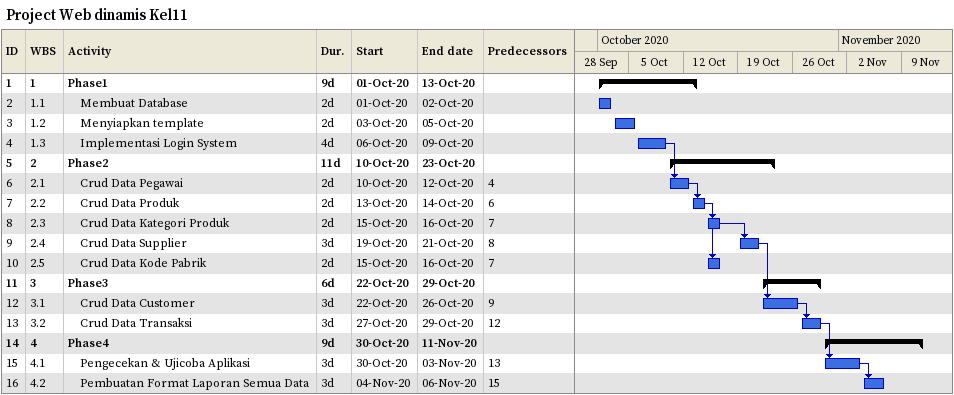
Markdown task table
Project Web dinamis Kel11

| ID | WBS | Task | Duration | Start | Finish | Predecessors |
|---|---|---|---|---|---|---|
| 1 | 1 | **Phase1** | 9d | 2020-10-01 | 2020-10-13 |  |
| 2 | 1.1 | Membuat Database | 2d | 2020-10-01 | 2020-10-02 |  |
| 3 | 1.2 | Menyiapkan template | 2d | 2020-10-03 | 2020-10-05 |  |
| 4 | 1.3 | Implementasi Login System | 4d | 2020-10-06 | 2020-10-09 |  |
| 5 | 2 | **Phase2** | 11d | 2020-10-10 | 2020-10-23 |  |
| 6 | 2.1 | Crud Data Pegawai | 2d | 2020-10-10 | 2020-10-12 | 4 |
| 7 | 2.2 | Crud Data Produk | 2d | 2020-10-13 | 2020-10-14 | 6 |
| 8 | 2.3 | Crud Data Kategori Produk | 2d | 2020-10-15 | 2020-10-16 | 7 |
| 9 | 2.4 | Crud Data Supplier | 3d | 2020-10-19 | 2020-10-21 | 8 |
| 10 | 2.5 | Crud Data Kode Pabrik | 2d | 2020-10-15 | 2020-10-16 | 7 |
| 11 | 3 | **Phase3** | 6d | 2020-10-22 | 2020-10-29 |  |
| 12 | 3.1 | Crud Data Customer | 3d | 2020-10-22 | 2020-10-26 | 9 |
| 13 | 3.2 | Crud Data Transaksi | 3d | 2020-10-27 | 2020-10-29 | 12 |
| 14 | 4 | **Phase4** | 9d | 2020-10-30 | 2020-11-11 |  |
| 15 | 4.1 | Pengecekan & Ujicoba Aplikasi | 3d | 2020-10-30 | 2020-11-03 | 13 |
| 16 | 4.2 | Pembuatan Format Laporan Semua Data | 3d | 2020-11-04 | 2020-11-06 | 15 |
